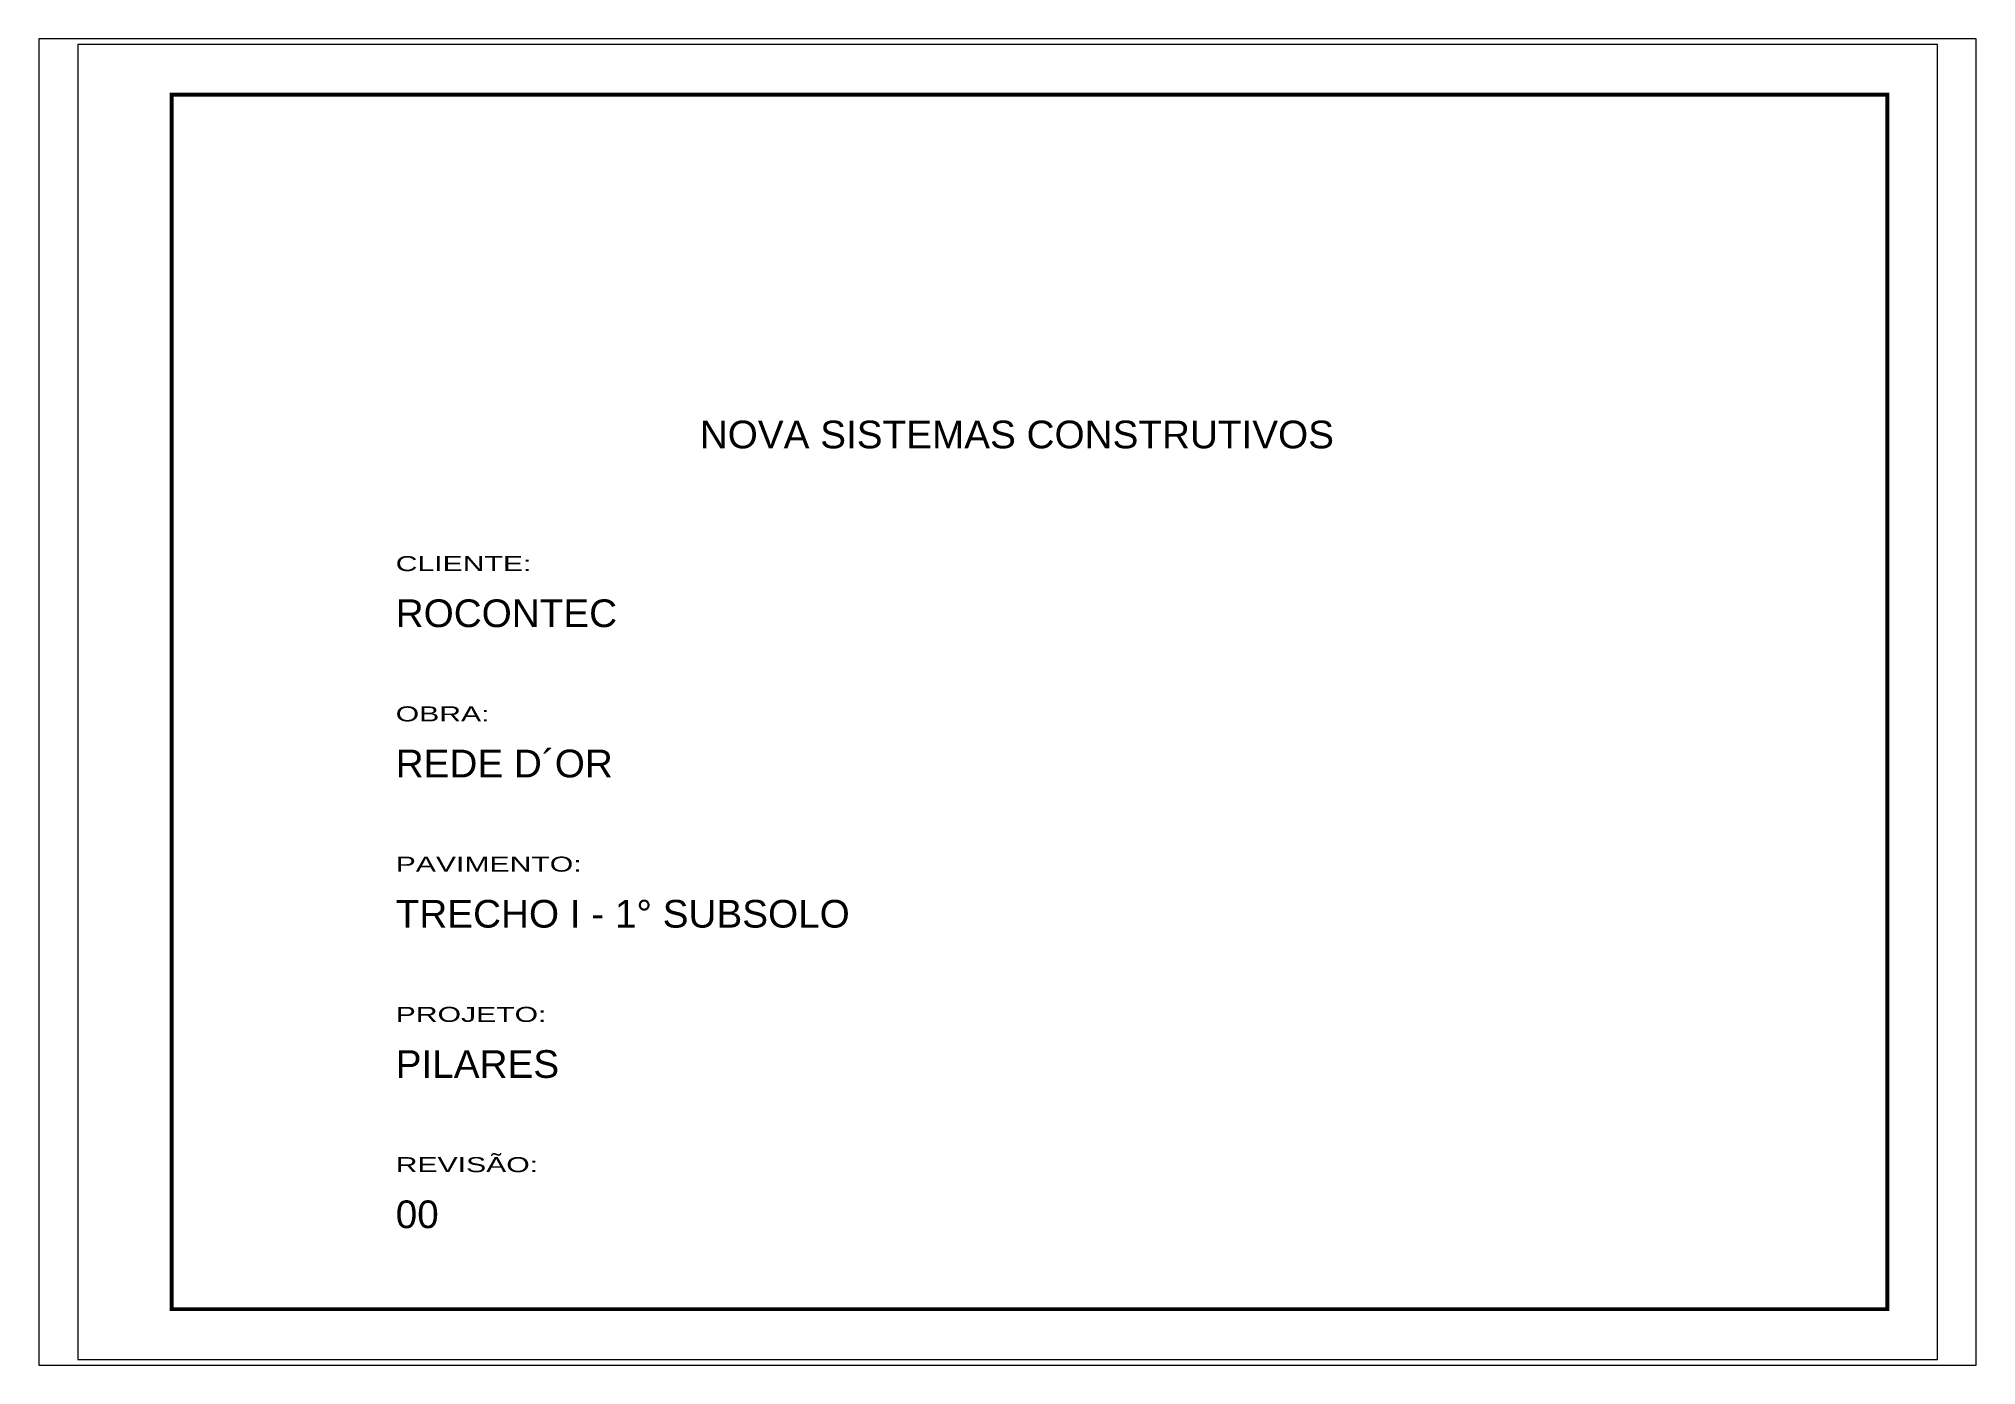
# Paper-space layout '01' of a CAD drawing. Extents: x -15 to 271, y 0 to 195.
# The model-space entities are those that its viewports show. They can reach past a viewport. Long polylines and large blocks are cut down to what shows.
import ezdxf

# ---------------------------------------------------------------- set-up
doc = ezdxf.new("R2010")
doc.units = 0
doc.layers.add('Folhas', color=255, linetype='Continuous', lineweight=9)
doc.styles.add('ARIAL', font='arial.ttf')
doc.styles.add('Tecnologia', font='')
doc.styles.get('Tecnologia').set_extended_font_data('Forgotten Futurist')

msp = doc.modelspace()

# ---------------------------------------------------------------- linework, layer by layer
at = {"layer": 'Folhas'}
msp.add_lwpolyline([(2949.03, 11476.73), (4434.03, 11476.73), (4434.03, 12526.73), (2949.03, 12526.73)], close=True, dxfattribs=at)
at = {"layer": 'Folhas', "color": 30, "const_width": 3}
msp.add_lwpolyline([(3024.03, 11516.73), (4394.03, 11516.73), (4394.03, 12486.73), (3024.03, 12486.73)], close=True, dxfattribs=at)

# ---------------------------------------------------------------- texts
at = {"color": 0, "linetype": 'Continuous', "ltscale": 5, "style": 'ARIAL'}
for s, height, p in [('NOVA SISTEMAS CONSTRUTIVOS', 22.1184, (3445.77, 12204.31)), ('ROCONTEC', 22.118, (3202.93, 12061.54)), ('REDE D´OR', 22.118, (3202.93, 11941.54)), ('TRECHO I - 1° SUBSOLO', 22.1184, (3202.93, 11821.54)), ('PILARES', 22.118, (3202.93, 11701.54)), ('00', 22.118, (3202.93, 11581.54))]:
    msp.add_text(s, height=height, dxfattribs=at).set_placement(p)
at = {"layer": 'Folhas', "color": 30, "style": 'Tecnologia', "width": 1.5}
for s, p in [('CLIENTE:', (3202.93, 12106.24)), ('OBRA:', (3202.93, 11986.24)), ('PAVIMENTO:', (3202.93, 11866.24)), ('PROJETO:', (3202.93, 11746.24)), ('REVISÃO:', (3202.93, 11626.24))]:
    msp.add_text(s, height=12, dxfattribs=at).set_placement(p)

psp = doc.layouts.new('01')

# ---------------------------------------------------------------- viewports
at = {"layer": 'Defpoints'}
psp.add_viewport(center=(128.29, 97.5), size=(285.8, 195.6935), view_center_point=(3691.49, 12001.73), view_height=1059.3843, dxfattribs=at)

doc.saveas('drawing.dxf')
